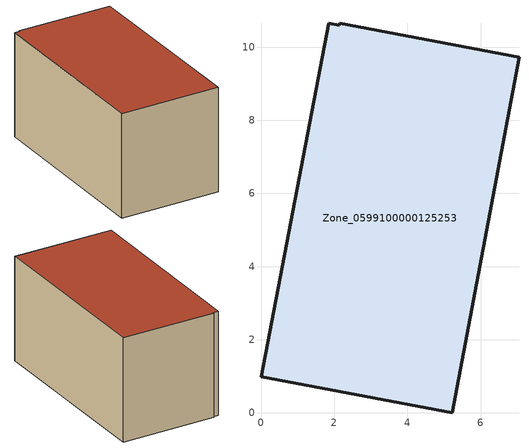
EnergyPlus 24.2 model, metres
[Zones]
Zone_0599100000125253
 floor ground (C_G): 1.86,10.65 2.14,10.6 2.15,10.66 7.05,9.72 5.23,0 0,0.99 z0
 wall outside (C_F): 1.86,10.65 0,0.99 5.23,0 7.05,9.72 2.15,10.66 2.14,10.6 1.86,10.65 z0:5.52
 roof outside (C_R): 2.14,10.6 1.86,10.65 0,0.99 5.23,0 7.05,9.72 2.15,10.66 z5.52
[BUILDING]
Pand.0599100000125253: North Axis=0; Terrain=City; Loads Convergence Tolerance Value=0.04; Temperature Convergence Tolerance Value=0.4; Solar Distribution=FullExterior; Maximum Number of Warmup Days=25; Minimum Number of Warmup Days=1
[Site:Location]
Rotterdam.The.Hague.AP_ZH_NLD Design_Conditions: Latitude=51.96; Longitude=4.45; Time Zone=1; Elevation=-4.5
[SITE:GROUNDTEMPERATURE:BUILDINGSURFACE]
18, 18, 18, 18, 18, 18, 18, 18, 18, 18, 18, 18
[MATERIAL] Thermal Absorptance=0.9; Solar Absorptance=0.7; Visible Absorptance=0.7
Name | Roughness | Thickness | Conductivity | Density | Specific Heat
G.TC.1946-1964 | MediumSmooth | 0.15 | 1 | 540 | 1210
F.TC.1946-1964 | Rough | 0.3 | 0.857143 | 1920 | 840
R.TC.1946-1964 | MediumRough | 0.2 | 0.235294 | 1500 | 1000
[CONSTRUCTION]
C_G: G.TC.1946-1964
C_F: F.TC.1946-1964
C_R: R.TC.1946-1964
[ZONE]
Zone_0599100000125253: Type=1; Multiplier=1; Ceiling Height=Autocalculate; Volume=Autocalculate; Floor Area=autocalculate; Part of Total Floor Area=Yes
[ZONEINFILTRATION:DESIGNFLOWRATE]
Infil_Zone_0599100000125253: Zone or ZoneList or Space or SpaceList=Zone_0599100000125253; Schedule=AlwaysOn; Design Flow Rate Calculation Method=Flow/Area; Flow Rate per Floor Area=0.003; Constant Term Coefficient=1; Temperature Term Coefficient=0; Velocity Term Coefficient=0; Velocity Squared Term Coefficient=0
[HVACTEMPLATE:ZONE:IDEALLOADSAIRSYSTEM]
Zone_0599100000125253: Maximum Heating Supply Air Temperature=50; Minimum Cooling Supply Air Temperature=13; Maximum Heating Supply Air Humidity Ratio=0.0156; Minimum Cooling Supply Air Humidity Ratio=0.0077; Heating Limit=NoLimit; Cooling Limit=NoLimit; Dehumidification Control Type=ConstantSensibleHeatRatio; Cooling Sensible Heat Ratio=0.7; Dehumidification Setpoint=60; Humidification Control Type=None; Humidification Setpoint=30; Outdoor Air Method=None; Outdoor Air Flow Rate per Person=0.00944; Outdoor Air Flow Rate per Zone Floor Area=0; Outdoor Air Flow Rate per Zone=0; Demand Controlled Ventilation Type=None; Outdoor Air Economizer Type=NoEconomizer; Heat Recovery Type=None; Sensible Heat Recovery Effectiveness=0.7; Latent Heat Recovery Effectiveness=0.65
[ZONECONTROL:THERMOSTAT]
ThermostatControl_Zone_0599100000125253: Zone or ZoneList=Zone_0599100000125253; Control Type Schedule=DualSetpointControlType; Control 1=Thermostat_Zone_0599100000125253; Temperature Difference Between Cutout And Setpoint=0
[THERMOSTATSETPOINT:DUALSETPOINT]
Thermostat_Zone_0599100000125253: Heating Setpoint Temperature Schedule=HeatingSetpoint_Zone_0599100000125253; Cooling Setpoint Temperature Schedule=CoolingSetpoint_Zone_0599100000125253
[SCHEDULE:COMPACT]
HeatingSetpoint_Zone_0599100000125253: Through: 12/31, For: AllDays, Until: 24:00, 21
CoolingSetpoint_Zone_0599100000125253: Through: 12/31, For: AllDays, Until: 24:00, 24
DualSetpointControlType: Through: 12/31, For: AllDays, Until: 24:00, 4
AlwaysOn: Through: 12/31, For: AllDays, Until: 24:00, 1
